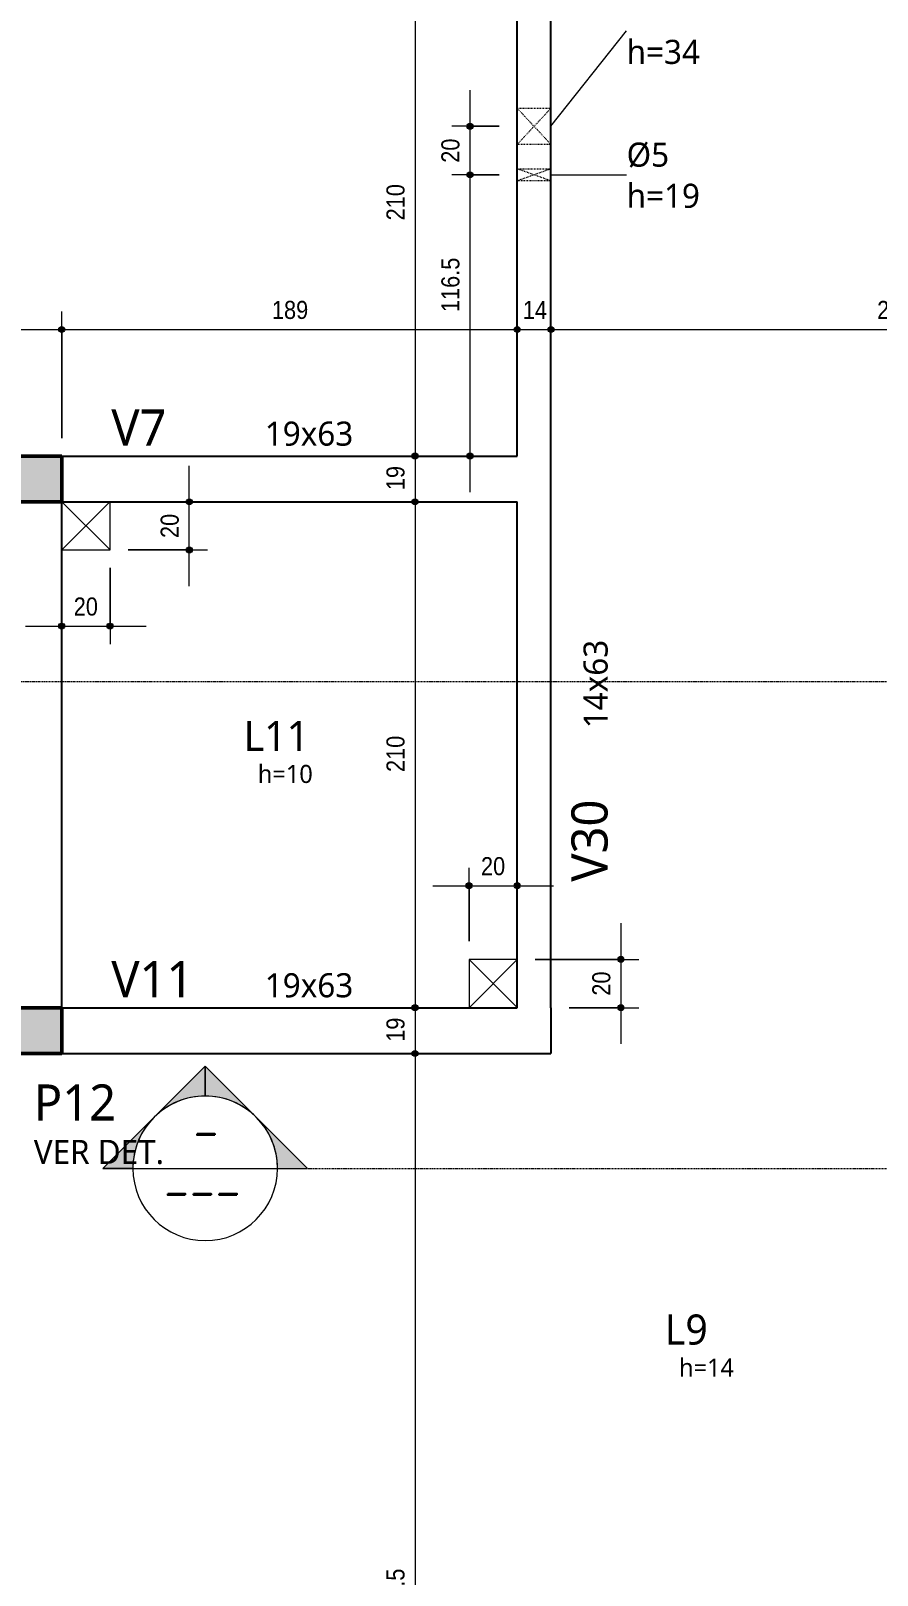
# Model space of a CAD drawing. Header units: centimetres. Extents: x -1475 to 26035, y -1239 to 84208.
# Drawn here: x 4783 to 5134, y -451 to 190 of the extents above; entities that cross this region are included whole.
import ezdxf

# ---------------------------------------------------------------- set-up
doc = ezdxf.new("R2010")
doc.units = ezdxf.units.CM
doc.linetypes.add('Centro de 6 mm', pattern=[1.32, 0.6, -0.24, 0.24, -0.24])
doc.linetypes.add('Traço', pattern=[0.635, 0.3175, -0.3175])
for name, color, linetype, lineweight in [('A-ANNO-DIMS', 7, 'Continuous', 9), ('A-ANNO-DIMS-50', 7, 'Continuous', 9), ('A-FLOR', 7, 'Continuous', 9), ('A-FLOR-IDEN', 7, 'Continuous', 9), ('A-GENM', 7, 'Continuous', 18), ('A-GENM-HDLN', 7, 'Traço', 18), ('A-GENM-IDEN', 7, 'Continuous', 9), ('G-ANNO-SYMB', 7, 'Continuous', 9), ('S-BEAM', 7, 'Continuous', 9), ('S-BEAM-IDEN', 7, 'Continuous', 9), ('S-COLS', 7, 'Continuous', 9), ('S-COLS-IDEN', 7, 'Continuous', 9)]:
    doc.layers.add(name, color=color, linetype=linetype, lineweight=lineweight)
doc.styles.add('Fira Sans', font='', dxfattribs={"width": 0.9, "height": 7.5})
doc.styles.add('Gadugi', font='gadugi.ttf', dxfattribs={"height": 15})
doc.styles.add('Gadugi_1', font='gadugi.ttf', dxfattribs={"height": 10})
doc.styles.add('Gadugi_2', font='gadugi.ttf', dxfattribs={"height": 0.2})
doc.styles.add('Gadugi_3', font='gadugi.ttf', dxfattribs={"height": 7.5})
doc.styles.add('Gadugi_4', font='gadugi.ttf', dxfattribs={"height": 12.5})
doc.styles.add('RomanD', font='romand__.ttf', dxfattribs={"height": 10})
doc.styles.get('Fira Sans').set_extended_font_data('Fira Sans')
doc.dimstyles.new('PED_R80_1_5mm_ACIMA_As_ESQ__R00', dxfattribs={"dimscale": 30.48, "dimtxt": 10.229846, "dimasz": 0.328084, "dimexe": 0.246063, "dimexo": 0.246063, "dimgap": 0.049213, "dimtad": 1, "dimdec": 1, "dimrnd": 0.5, "dimdsep": 46, "dimtxsty": 'Fira Sans', "dimblk1": 'DOTSMALL', "dimblk2": 'DOTSMALL', "dimsah": 1, "dimcen": 0.09, "dimdle": 0.492126, "dimazin": 0, "dimtfac": 1, "dimtdec": 4, "dimtix": 1, "dimtmove": 0, "dimatfit": 3, "dimfxl": 1, "dimtvp": 1, "dimtolj": 1, "dimtzin": 0, "dimarcsym": 2})
doc.dimstyles.new('PED_R80_1_5mm_ACIMA_As_ESQ__R00_2', dxfattribs={"dimscale": 30.48, "dimtxt": 10.229846, "dimasz": 0.328084, "dimexe": 0.246063, "dimexo": 0.246063, "dimgap": 0.049213, "dimtad": 1, "dimdec": 1, "dimrnd": 0.5, "dimdsep": 46, "dimtxsty": 'Fira Sans', "dimblk1": 'DOTSMALL', "dimblk2": 'DOTSMALL', "dimsah": 1, "dimcen": 0.09, "dimdle": 0.492126, "dimazin": 0, "dimtfac": 1, "dimtdec": 4, "dimtix": 1, "dimtmove": 2, "dimatfit": 3, "dimfxl": 1, "dimtvp": 1, "dimtolj": 1, "dimtzin": 0, "dimarcsym": 2})

# ---------------------------------------------------------------- blocks, each defined once
blk = doc.blocks.new('PED_FURO_CIRCULAR_R04_2020 _INSTÂNCIA_ - FURO CIRC-3758312-PL200 - FORMA DO DUPLEX INFERIOR')
at = {"layer": 'A-GENM-HDLN'}
for p, q in [((7.5, -7), (-7.5, 7)), ((-7.5, -7), (7.5, 7)), ((-7.5, -7), (-7.5, 7)), ((7.5, 7), (7.5, -7))]:
    blk.add_line(p, q, dxfattribs=at)
blk = doc.blocks.new('PED_FURO_CIRCULAR_R04_2020 _INSTÂNCIA_ - FURO CIRC-3747796-PL200 - FORMA DO DUPLEX INFERIOR')
at = {"layer": 'A-GENM-HDLN'}
for p, q in [((2.5, -7), (-2.5, 7)), ((-2.5, -7), (2.5, 7)), ((-2.5, -7), (-2.5, 7)), ((2.5, 7), (2.5, -7))]:
    blk.add_line(p, q, dxfattribs=at)
blk = doc.blocks.new('PED_TAG_PILAR_R03 - PILAR VER DET_-2523782-PL200 - FORMA DO DUPLEX INFERIOR')
at = {"layer": 'S-COLS-IDEN', "insert": (0.115, -0.625), "char_height": 0.2, "width": 1.37089, "attachment_point": 1, "style": 'Gadugi_2'}
blk.add_mtext('VER DET.', dxfattribs=at)
blk = doc.blocks.new('DIMBLOCK48-PL200 - FORMA DO DUPLEX INFERIOR')
at = {"layer": 'A-ANNO-DIMS-50', "true_color": 0x000032}
h = blk.add_hatch(color=178, dxfattribs=at)
edge = h.paths.add_edge_path(flags=0)
edge.add_arc((4941.96, 223.75), 1.25, 0, 360)
h = blk.add_hatch(color=178, dxfattribs=at)
edge = h.paths.add_edge_path(flags=0)
edge.add_arc((4941.96, 13.75), 1.25, 0, 360)
at = {"layer": 'A-ANNO-DIMS-50', "color": 178, "true_color": 0x000032}
for p, q in [((4936.23, 223.75), (4949.46, 223.75)), ((4941.96, 223.75), (4936.23, 223.75)), ((4941.96, 223.75), (4941.96, 13.75)), ((4936.23, 13.75), (4949.46, 13.75)), ((4941.96, 13.75), (4936.23, 13.75))]:
    blk.add_line(p, q, dxfattribs=at)
for centre in [(4941.96, 223.75), (4941.96, 13.75)]:
    blk.add_circle(centre, 1.25, dxfattribs=at)
at = {"layer": 'A-ANNO-DIMS-50', "color": 0, "insert": (4930.07, 111.6), "char_height": 7.5, "width": 17.1547, "attachment_point": 1, "rotation": 90, "line_spacing_factor": 1.049215, "style": 'Fira Sans'}
blk.add_mtext('210', dxfattribs=at)
blk = doc.blocks.new('_DotSmall')
at = {"color": 0, "linetype": 'ByBlock', "const_width": 0.5}
blk.add_lwpolyline([(-0.0625, 0, 1), (0.0625, 0, 1)], format="xyb", close=True, dxfattribs=at)
blk = doc.blocks.new('DIMBLOCK49-PL200 - FORMA DO DUPLEX INFERIOR')
at = {"layer": 'A-ANNO-DIMS-50', "true_color": 0x000032}
h = blk.add_hatch(color=178, dxfattribs=at)
edge = h.paths.add_edge_path(flags=0)
edge.add_arc((4941.96, 13.75), 1.25, 0, 360)
h = blk.add_hatch(color=178, dxfattribs=at)
edge = h.paths.add_edge_path(flags=0)
edge.add_arc((4941.96, -5.25), 1.25, 0, 360)
at = {"layer": 'A-ANNO-DIMS-50', "color": 178, "true_color": 0x000032}
for p, q in [((4936.23, 13.75), (4949.46, 13.75)), ((4941.96, 13.75), (4936.23, 13.75)), ((4941.96, 13.75), (4941.96, -5.25)), ((4936.23, -5.25), (4949.46, -5.25)), ((4941.96, -5.25), (4936.23, -5.25))]:
    blk.add_line(p, q, dxfattribs=at)
for centre in [(4941.96, 13.75), (4941.96, -5.25)]:
    blk.add_circle(centre, 1.25, dxfattribs=at)
at = {"layer": 'A-ANNO-DIMS-50', "color": 0, "insert": (4930.07, -0.41), "char_height": 7.5, "width": 11.1741, "attachment_point": 1, "rotation": 90, "line_spacing_factor": 1.049215, "style": 'Fira Sans'}
blk.add_mtext('19', dxfattribs=at)
blk = doc.blocks.new('DIMBLOCK50-PL200 - FORMA DO DUPLEX INFERIOR')
at = {"layer": 'A-ANNO-DIMS-50', "true_color": 0x000032}
h = blk.add_hatch(color=178, dxfattribs=at)
edge = h.paths.add_edge_path(flags=0)
edge.add_arc((4941.96, -5.25), 1.25, 0, 360)
h = blk.add_hatch(color=178, dxfattribs=at)
edge = h.paths.add_edge_path(flags=0)
edge.add_arc((4941.96, -215.25), 1.25, 0, 360)
at = {"layer": 'A-ANNO-DIMS-50', "color": 178, "true_color": 0x000032}
for p, q in [((4936.23, -5.25), (4949.46, -5.25)), ((4941.96, -5.25), (4936.23, -5.25)), ((4941.96, -5.25), (4941.96, -215.25)), ((4936.23, -215.25), (4949.46, -215.25)), ((4941.96, -215.25), (4936.23, -215.25))]:
    blk.add_line(p, q, dxfattribs=at)
for centre in [(4941.96, -5.25), (4941.96, -215.25)]:
    blk.add_circle(centre, 1.25, dxfattribs=at)
at = {"layer": 'A-ANNO-DIMS-50', "color": 0, "insert": (4930.07, -117.4), "char_height": 7.5, "width": 17.1547, "attachment_point": 1, "rotation": 90, "line_spacing_factor": 1.049215, "style": 'Fira Sans'}
blk.add_mtext('210', dxfattribs=at)
blk = doc.blocks.new('DIMBLOCK51-PL200 - FORMA DO DUPLEX INFERIOR')
at = {"layer": 'A-ANNO-DIMS-50', "true_color": 0x000032}
h = blk.add_hatch(color=178, dxfattribs=at)
edge = h.paths.add_edge_path(flags=0)
edge.add_arc((4941.96, -215.25), 1.25, 0, 360)
h = blk.add_hatch(color=178, dxfattribs=at)
edge = h.paths.add_edge_path(flags=0)
edge.add_arc((4941.96, -234.25), 1.25, 0, 360)
at = {"layer": 'A-ANNO-DIMS-50', "color": 178, "true_color": 0x000032}
for p, q in [((4936.23, -215.25), (4949.46, -215.25)), ((4941.96, -215.25), (4936.23, -215.25)), ((4941.96, -215.25), (4941.96, -234.25)), ((4936.23, -234.25), (4949.46, -234.25)), ((4941.96, -234.25), (4936.23, -234.25))]:
    blk.add_line(p, q, dxfattribs=at)
for centre in [(4941.96, -215.25), (4941.96, -234.25)]:
    blk.add_circle(centre, 1.25, dxfattribs=at)
at = {"layer": 'A-ANNO-DIMS-50', "color": 0, "insert": (4930.07, -229.41), "char_height": 7.5, "width": 11.1741, "attachment_point": 1, "rotation": 90, "line_spacing_factor": 1.049215, "style": 'Fira Sans'}
blk.add_mtext('19', dxfattribs=at)
blk = doc.blocks.new('DIMBLOCK52-PL200 - FORMA DO DUPLEX INFERIOR')
at = {"layer": 'A-ANNO-DIMS-50', "true_color": 0x000032}
h = blk.add_hatch(color=178, dxfattribs=at)
edge = h.paths.add_edge_path(flags=0)
edge.add_arc((4941.96, -234.25), 1.25, 0, 360)
h = blk.add_hatch(color=178, dxfattribs=at)
edge = h.paths.add_edge_path(flags=0)
edge.add_arc((4941.96, -685.75), 1.25, 0, 360)
at = {"layer": 'A-ANNO-DIMS-50', "color": 178, "true_color": 0x000032}
for p, q in [((4936.23, -234.25), (4949.46, -234.25)), ((4941.96, -234.25), (4936.23, -234.25)), ((4941.96, -234.25), (4941.96, -685.75)), ((4936.23, -685.75), (4949.46, -685.75)), ((4941.96, -685.75), (4936.23, -685.75))]:
    blk.add_line(p, q, dxfattribs=at)
for centre in [(4941.96, -234.25), (4941.96, -685.75)]:
    blk.add_circle(centre, 1.25, dxfattribs=at)
at = {"layer": 'A-ANNO-DIMS-50', "color": 0, "insert": (4930.07, -470.69), "char_height": 7.5, "width": 25.6533, "attachment_point": 1, "rotation": 90, "line_spacing_factor": 1.049215, "style": 'Fira Sans'}
blk.add_mtext('451.5', dxfattribs=at)
blk = doc.blocks.new('DIMBLOCK122-PL200 - FORMA DO DUPLEX INFERIOR')
at = {"layer": 'A-ANNO-DIMS-50', "true_color": 0x000032}
h = blk.add_hatch(color=178, dxfattribs=at)
edge = h.paths.add_edge_path(flags=0)
edge.add_arc((4579.33, 66.3), 1.25, 0, 360)
h = blk.add_hatch(color=178, dxfattribs=at)
edge = h.paths.add_edge_path(flags=0)
edge.add_arc((4795.33, 66.3), 1.25, 0, 360)
at = {"layer": 'A-ANNO-DIMS-50', "color": 178, "true_color": 0x000032}
for p, q in [((4579.33, 60.56), (4579.33, 73.8)), ((4795.33, 21.25), (4795.33, 73.8)), ((4579.33, 66.3), (4795.33, 66.3)), ((4579.33, 66.3), (4579.33, 60.56)), ((4795.33, 66.3), (4795.33, 21.25))]:
    blk.add_line(p, q, dxfattribs=at)
for centre in [(4579.33, 66.3), (4795.33, 66.3)]:
    blk.add_circle(centre, 1.25, dxfattribs=at)
at = {"layer": 'A-ANNO-DIMS-50', "color": 0, "insert": (4680.31, 78.18), "char_height": 7.5, "width": 16.8399, "attachment_point": 1, "line_spacing_factor": 1.049215, "style": 'Fira Sans'}
blk.add_mtext('216', dxfattribs=at)
blk = doc.blocks.new('DIMBLOCK123-PL200 - FORMA DO DUPLEX INFERIOR')
at = {"layer": 'A-ANNO-DIMS-50', "true_color": 0x000032}
h = blk.add_hatch(color=178, dxfattribs=at)
edge = h.paths.add_edge_path(flags=0)
edge.add_arc((4795.33, 66.3), 1.25, 0, 360)
h = blk.add_hatch(color=178, dxfattribs=at)
edge = h.paths.add_edge_path(flags=0)
edge.add_arc((4984.33, 66.3), 1.25, 0, 360)
at = {"layer": 'A-ANNO-DIMS-50', "color": 178, "true_color": 0x000032}
for p, q in [((4795.33, 21.25), (4795.33, 73.8)), ((4984.33, 60.56), (4984.33, 73.8)), ((4795.33, 66.3), (4984.33, 66.3)), ((4795.33, 66.3), (4795.33, 21.25)), ((4984.33, 66.3), (4984.33, 60.56))]:
    blk.add_line(p, q, dxfattribs=at)
for centre in [(4795.33, 66.3), (4984.33, 66.3)]:
    blk.add_circle(centre, 1.25, dxfattribs=at)
at = {"layer": 'A-ANNO-DIMS-50', "color": 0, "insert": (4882.55, 78.18), "char_height": 7.5, "width": 17.4694, "attachment_point": 1, "line_spacing_factor": 1.049215, "style": 'Fira Sans'}
blk.add_mtext('189', dxfattribs=at)
blk = doc.blocks.new('DIMBLOCK124-PL200 - FORMA DO DUPLEX INFERIOR')
at = {"layer": 'A-ANNO-DIMS-50', "true_color": 0x000032}
h = blk.add_hatch(color=178, dxfattribs=at)
edge = h.paths.add_edge_path(flags=0)
edge.add_arc((4984.33, 66.3), 1.25, 0, 360)
h = blk.add_hatch(color=178, dxfattribs=at)
edge = h.paths.add_edge_path(flags=0)
edge.add_arc((4998.33, 66.3), 1.25, 0, 360)
at = {"layer": 'A-ANNO-DIMS-50', "color": 178, "true_color": 0x000032}
for p, q in [((4984.33, 60.56), (4984.33, 73.8)), ((4998.33, 60.56), (4998.33, 73.8)), ((4984.33, 66.3), (4998.33, 66.3)), ((4984.33, 66.3), (4984.33, 60.56)), ((4998.33, 66.3), (4998.33, 60.56))]:
    blk.add_line(p, q, dxfattribs=at)
for centre in [(4984.33, 66.3), (4998.33, 66.3)]:
    blk.add_circle(centre, 1.25, dxfattribs=at)
at = {"layer": 'A-ANNO-DIMS-50', "color": 0, "insert": (4986.67, 78.18), "char_height": 7.5, "width": 11.1741, "attachment_point": 1, "line_spacing_factor": 1.049215, "style": 'Fira Sans'}
blk.add_mtext('14', dxfattribs=at)
blk = doc.blocks.new('DIMBLOCK125-PL200 - FORMA DO DUPLEX INFERIOR')
at = {"layer": 'A-ANNO-DIMS-50', "true_color": 0x000032}
h = blk.add_hatch(color=178, dxfattribs=at)
edge = h.paths.add_edge_path(flags=0)
edge.add_arc((4998.33, 66.3), 1.25, 0, 360)
h = blk.add_hatch(color=178, dxfattribs=at)
edge = h.paths.add_edge_path(flags=0)
edge.add_arc((5290.83, 66.3), 1.25, 0, 360)
at = {"layer": 'A-ANNO-DIMS-50', "color": 178, "true_color": 0x000032}
for p, q in [((4998.33, 60.56), (4998.33, 73.8)), ((5290.83, 60.56), (5290.83, 73.8)), ((4998.33, 66.3), (5290.83, 66.3)), ((4998.33, 66.3), (4998.33, 60.56)), ((5290.83, 66.3), (5290.83, 60.56))]:
    blk.add_line(p, q, dxfattribs=at)
for centre in [(4998.33, 66.3), (5290.83, 66.3)]:
    blk.add_circle(centre, 1.25, dxfattribs=at)
at = {"layer": 'A-ANNO-DIMS-50', "color": 0, "insert": (5133.69, 78.18), "char_height": 7.5, "width": 26.1255, "attachment_point": 1, "line_spacing_factor": 1.049215, "style": 'Fira Sans'}
blk.add_mtext('292.5', dxfattribs=at)
blk = doc.blocks.new('DIMBLOCK189-PL200 - FORMA DO DUPLEX INFERIOR')
at = {"layer": 'A-ANNO-DIMS-50', "true_color": 0x000032}
h = blk.add_hatch(color=178, dxfattribs=at)
edge = h.paths.add_edge_path(flags=0)
edge.add_arc((4964.74, 150.64), 1.25, 0, 360)
h = blk.add_hatch(color=178, dxfattribs=at)
edge = h.paths.add_edge_path(flags=0)
edge.add_arc((4964.74, 130.49), 1.25, 0, 360)
at = {"layer": 'A-ANNO-DIMS-50', "color": 178, "true_color": 0x000032}
for p, q in [((4964.74, 165.64), (4964.74, 130.49)), ((4976.83, 150.64), (4957.24, 150.64)), ((4964.74, 150.64), (4976.83, 150.64)), ((4976.83, 130.49), (4957.24, 130.49)), ((4964.74, 130.49), (4976.83, 130.49))]:
    blk.add_line(p, q, dxfattribs=at)
for centre in [(4964.74, 150.64), (4964.74, 130.49)]:
    blk.add_circle(centre, 1.25, dxfattribs=at)
at = {"layer": 'A-ANNO-DIMS-50', "color": 0, "insert": (4952.85, 135.51), "char_height": 7.5, "width": 12.1184, "attachment_point": 1, "rotation": 90, "line_spacing_factor": 1.049215, "style": 'Fira Sans'}
blk.add_mtext('20', dxfattribs=at)
blk = doc.blocks.new('DIMBLOCK190-PL200 - FORMA DO DUPLEX INFERIOR')
at = {"layer": 'A-ANNO-DIMS-50', "true_color": 0x000032}
h = blk.add_hatch(color=178, dxfattribs=at)
edge = h.paths.add_edge_path(flags=0)
edge.add_arc((4964.74, 130.49), 1.25, 0, 360)
h = blk.add_hatch(color=178, dxfattribs=at)
edge = h.paths.add_edge_path(flags=0)
edge.add_arc((4964.74, 13.75), 1.25, 0, 360)
at = {"layer": 'A-ANNO-DIMS-50', "color": 178, "true_color": 0x000032}
for p, q in [((4976.83, 130.49), (4957.24, 130.49)), ((4964.74, 130.49), (4964.74, -1.25)), ((4964.74, 130.49), (4976.83, 130.49)), ((4959.01, 13.75), (4972.24, 13.75)), ((4964.74, 13.75), (4959.01, 13.75))]:
    blk.add_line(p, q, dxfattribs=at)
for centre in [(4964.74, 130.49), (4964.74, 13.75)]:
    blk.add_circle(centre, 1.25, dxfattribs=at)
at = {"layer": 'A-ANNO-DIMS-50', "color": 0, "insert": (4952.85, 73.52), "char_height": 7.5, "width": 24.8664, "attachment_point": 1, "rotation": 90, "line_spacing_factor": 1.049215, "style": 'Fira Sans'}
blk.add_mtext('116.5', dxfattribs=at)
blk = doc.blocks.new('DIMBLOCK191-PL200 - FORMA DO DUPLEX INFERIOR')
at = {"layer": 'A-ANNO-DIMS-50', "true_color": 0x000032}
h = blk.add_hatch(color=178, dxfattribs=at)
edge = h.paths.add_edge_path(flags=0)
edge.add_arc((4848.25, -5.25), 1.25, 0, 360)
h = blk.add_hatch(color=178, dxfattribs=at)
edge = h.paths.add_edge_path(flags=0)
edge.add_arc((4848.25, -25.2), 1.25, 0, 360)
at = {"layer": 'A-ANNO-DIMS-50', "color": 178, "true_color": 0x000032}
for p, q in [((4848.25, -40.2), (4848.25, 9.75)), ((4853.98, -5.25), (4840.75, -5.25)), ((4848.25, -5.25), (4853.98, -5.25)), ((4822.88, -25.2), (4855.75, -25.2)), ((4848.25, -25.2), (4822.88, -25.2))]:
    blk.add_line(p, q, dxfattribs=at)
for centre in [(4848.25, -5.25), (4848.25, -25.2)]:
    blk.add_circle(centre, 1.25, dxfattribs=at)
at = {"layer": 'A-ANNO-DIMS-50', "color": 0, "insert": (4836.37, -20.27), "char_height": 7.5, "width": 12.1184, "attachment_point": 1, "rotation": 90, "line_spacing_factor": 1.049215, "style": 'Fira Sans'}
blk.add_mtext('20', dxfattribs=at)
blk = doc.blocks.new('DIMBLOCK192-PL200 - FORMA DO DUPLEX INFERIOR')
at = {"layer": 'A-ANNO-DIMS-50', "true_color": 0x000032}
h = blk.add_hatch(color=178, dxfattribs=at)
edge = h.paths.add_edge_path(flags=0)
edge.add_arc((4795.33, -56.84), 1.25, 0, 360)
h = blk.add_hatch(color=178, dxfattribs=at)
edge = h.paths.add_edge_path(flags=0)
edge.add_arc((4815.38, -56.84), 1.25, 0, 360)
at = {"layer": 'A-ANNO-DIMS-50', "color": 178, "true_color": 0x000032}
for p, q in [((4815.38, -32.7), (4815.38, -64.34)), ((4815.38, -56.84), (4815.38, -32.7)), ((4795.33, -62.57), (4795.33, -49.34)), ((4780.33, -56.84), (4830.38, -56.84)), ((4795.33, -56.84), (4795.33, -62.57))]:
    blk.add_line(p, q, dxfattribs=at)
for centre in [(4795.33, -56.84), (4815.38, -56.84)]:
    blk.add_circle(centre, 1.25, dxfattribs=at)
at = {"layer": 'A-ANNO-DIMS-50', "color": 0, "insert": (4800.31, -44.95), "char_height": 7.5, "width": 12.1184, "attachment_point": 1, "line_spacing_factor": 1.049215, "style": 'Fira Sans'}
blk.add_mtext('20', dxfattribs=at)
blk = doc.blocks.new('DIMBLOCK193-PL200 - FORMA DO DUPLEX INFERIOR')
at = {"layer": 'A-ANNO-DIMS-50', "true_color": 0x000032}
h = blk.add_hatch(color=178, dxfattribs=at)
edge = h.paths.add_edge_path(flags=0)
edge.add_arc((4964.37, -164.62), 1.25, 0, 360)
h = blk.add_hatch(color=178, dxfattribs=at)
edge = h.paths.add_edge_path(flags=0)
edge.add_arc((4984.33, -164.62), 1.25, 0, 360)
at = {"layer": 'A-ANNO-DIMS-50', "color": 178, "true_color": 0x000032}
for p, q in [((4964.37, -187.68), (4964.37, -157.12)), ((4984.33, -170.35), (4984.33, -157.12)), ((4949.37, -164.62), (4999.33, -164.62)), ((4964.37, -164.62), (4964.37, -187.68)), ((4984.33, -164.62), (4984.33, -170.35))]:
    blk.add_line(p, q, dxfattribs=at)
for centre in [(4964.37, -164.62), (4984.33, -164.62)]:
    blk.add_circle(centre, 1.25, dxfattribs=at)
at = {"layer": 'A-ANNO-DIMS-50', "color": 0, "insert": (4969.3, -152.73), "char_height": 7.5, "width": 12.1184, "attachment_point": 1, "line_spacing_factor": 1.049215, "style": 'Fira Sans'}
blk.add_mtext('20', dxfattribs=at)
blk = doc.blocks.new('DIMBLOCK194-PL200 - FORMA DO DUPLEX INFERIOR')
at = {"layer": 'A-ANNO-DIMS-50', "true_color": 0x000032}
h = blk.add_hatch(color=178, dxfattribs=at)
edge = h.paths.add_edge_path(flags=0)
edge.add_arc((5027.36, -195.18), 1.25, 0, 360)
h = blk.add_hatch(color=178, dxfattribs=at)
edge = h.paths.add_edge_path(flags=0)
edge.add_arc((5027.36, -215.25), 1.25, 0, 360)
at = {"layer": 'A-ANNO-DIMS-50', "color": 178, "true_color": 0x000032}
for p, q in [((5027.36, -180.18), (5027.36, -230.25)), ((4991.83, -195.18), (5034.86, -195.18)), ((5027.36, -195.18), (4991.83, -195.18)), ((5005.83, -215.25), (5034.86, -215.25)), ((5027.36, -215.25), (5005.83, -215.25))]:
    blk.add_line(p, q, dxfattribs=at)
for centre in [(5027.36, -195.18), (5027.36, -215.25)]:
    blk.add_circle(centre, 1.25, dxfattribs=at)
at = {"layer": 'A-ANNO-DIMS-50', "color": 0, "insert": (5015.48, -210.26), "char_height": 7.5, "width": 12.1184, "attachment_point": 1, "rotation": 90, "line_spacing_factor": 1.049215, "style": 'Fira Sans'}
blk.add_mtext('20', dxfattribs=at)
blk = doc.blocks.new('Corte - M_Cabeça do corte - Preenchida-2060824-PL200 - FORMA DO DUPLEX INFERIOR')
at = {"layer": 'G-ANNO-SYMB'}
h = blk.add_hatch(color=256, dxfattribs=at)
edge = h.paths.add_edge_path(flags=0)
edge.add_line((-0.6, 0.849), (-0.6, 0.6))
edge.add_arc((-0.6, 0), 0.6, 90, 135)
edge.add_line((-1.024, 0.424), (-0.6, 0.849))
h = blk.add_hatch(color=256, dxfattribs=at)
edge = h.paths.add_edge_path(flags=0)
edge.add_line((-0.6, 0.849), (-0.176, 0.424))
edge.add_arc((-0.6, 0), 0.6, 45, 90)
edge.add_line((-0.6, 0.6), (-0.6, 0.849))
h = blk.add_hatch(color=256, dxfattribs=at)
edge = h.paths.add_edge_path(flags=0)
edge.add_line((-1.449, 0), (-1.024, 0.424))
edge.add_arc((-0.6, 0), 0.6, 135, 180)
edge.add_line((-1.2, 0), (-1.449, 0))
h = blk.add_hatch(color=256, dxfattribs=at)
edge = h.paths.add_edge_path(flags=0)
edge.add_line((0.249, 0), (0, 0))
edge.add_arc((-0.6, 0), 0.6, 360, 405)
edge.add_line((-0.176, 0.424), (0.249, 0))
for p, q in [((-0.6, 0.849), (-1.449, 0)), ((-0.6, 0.849), (-1.024, 0.424)), ((-0.6, 0.849), (0.249, 0)), ((-0.6, 0.6), (-0.6, 0.849)), ((-0.6, 0.849), (-0.6, 0.6)), ((-0.176, 0.424), (-0.6, 0.849)), ((-1.024, 0.424), (-1.449, 0)), ((0.249, 0), (-0.176, 0.424)), ((-1.449, 0), (-1.2, 0)), ((0, 0), (0.249, 0)), ((-1.2, 0), (-1.449, 0)), ((0, 0), (0.249, 0))]:
    blk.add_line(p, q, dxfattribs=at)
for start, end in [(360, 180), (90, 135), (45, 90), (135, 180), (360, 45), (180, 360)]:
    blk.add_arc((-0.6, 0), 0.6, start, end, dxfattribs=at)

msp = doc.modelspace()

# ---------------------------------------------------------------- hatches: boundary and pattern name
at = {"layer": 'S-COLS', "true_color": 0x808080}
msp.add_hatch(color=8, dxfattribs=at).paths.add_polyline_path([(4795.33, -234.25), (4795.33, -215.25), (4579.33, -215.25), (4579.33, -5.25), (4795.33, -5.25), (4795.33, 13.75), (4560.33, 13.75), (4560.33, -234.25), (4707.83, -234.25)], flags=0)

# ---------------------------------------------------------------- linework, layer by layer
at = {"linetype": 'Traço', "lineweight": 18}
for p, q in [((4795.38, -5.2), (4795.43, -5.25)), ((4815.33, -5.25), (4815.38, -5.2)), ((4984.33, -195.22), (4984.37, -195.18)), ((4984.33, -215.21), (4984.37, -215.25))]:
    msp.add_line(p, q, dxfattribs=at)
at = {"lineweight": 18}
for p, q in [((4795.38, -25.2), (4815.33, -5.25)), ((4795.43, -5.25), (4815.38, -25.2)), ((4964.37, -195.18), (4984.33, -215.21)), ((4964.37, -215.25), (4984.33, -195.22))]:
    msp.add_line(p, q, dxfattribs=at)
at = {"layer": 'A-FLOR', "lineweight": 18}
for p, q in [((4795.38, -5.25), (4795.38, -25.2)), ((4815.38, -25.2), (4815.38, -5.25)), ((4795.38, -25.2), (4815.38, -25.2)), ((4984.33, -195.18), (4964.37, -195.18)), ((4964.37, -195.18), (4964.37, -215.25))]:
    msp.add_line(p, q, dxfattribs=at)
at = {"layer": 'A-GENM-IDEN'}
for p, q in [((4998.33, 150.64), (5029.75, 190.22)), ((4998.33, 130.49), (5029.75, 130.49))]:
    msp.add_line(p, q, dxfattribs=at)
at = {"layer": 'G-ANNO-SYMB', "linetype": 'Centro de 6 mm'}
for p, q in [((2514.17, -79.8), (6018.19, -79.8)), ((4884.86, -281.93), (5301.41, -281.93))]:
    msp.add_line(p, q, dxfattribs=at)
at = {"layer": 'G-ANNO-SYMB'}
msp.add_line((4824.86, -281.93), (4884.86, -281.93), dxfattribs=at)
at = {"layer": 'S-BEAM', "lineweight": 25}
for p, q in [((4984.33, 13.75), (4984.33, 390.25)), ((4998.33, -215.25), (4998.33, 390.25)), ((4795.33, 13.75), (4984.33, 13.75)), ((4795.33, -5.25), (4984.33, -5.25)), ((4795.33, -215.25), (4795.33, -5.25)), ((4984.33, -215.25), (4984.33, -5.25)), ((4795.33, -215.25), (4984.33, -215.25)), ((4998.33, -215.25), (4998.33, -234.25)), ((4795.33, -234.25), (4998.33, -234.25))]:
    msp.add_line(p, q, dxfattribs=at)
at = {"layer": 'S-COLS', "lineweight": 50}
for p, q in [((4560.33, 13.75), (4795.33, 13.75)), ((4795.33, 13.75), (4795.33, -5.25)), ((4795.33, -5.25), (4579.33, -5.25)), ((4579.33, -215.25), (4795.33, -215.25)), ((4795.33, -215.25), (4795.33, -234.25)), ((4795.33, -234.25), (4560.33, -234.25))]:
    msp.add_line(p, q, dxfattribs=at)

# ---------------------------------------------------------------- block references
at = {"layer": 'A-GENM', "linetype": 'Traço'}
for name, p, rotation in [('PED_FURO_CIRCULAR_R04_2020 _INSTÂNCIA_ - FURO CIRC-3758312-PL200 - FORMA DO DUPLEX INFERIOR', (4991.33, 150.64), 89.99999999999953), ('PED_FURO_CIRCULAR_R04_2020 _INSTÂNCIA_ - FURO CIRC-3747796-PL200 - FORMA DO DUPLEX INFERIOR', (4991.33, 130.49), 89.99999999999959)]:
    msp.add_blockref(name, p, dxfattribs=dict(at, rotation=rotation))
at = {"layer": 'G-ANNO-SYMB', "xscale": 49.99999999999998, "yscale": 49.99999999999998, "zscale": 49.99999999999998}
msp.add_blockref('Corte - M_Cabeça do corte - Preenchida-2060824-PL200 - FORMA DO DUPLEX INFERIOR', (4884.86, -281.93), dxfattribs=at)
at = {"layer": 'S-COLS-IDEN', "xscale": 49.99999999999998, "yscale": 49.99999999999998, "zscale": 49.99999999999998}
msp.add_blockref('PED_TAG_PILAR_R03 - PILAR VER DET_-2523782-PL200 - FORMA DO DUPLEX INFERIOR', (4777.99, -238.85), dxfattribs=at)

# ---------------------------------------------------------------- texts
at = {"layer": 'A-FLOR-IDEN', "attachment_point": 1}
for s, insert, char_height, width, style in [('L11', (4870.81, -96.16), 12.5, 33.27, 'Gadugi_4'), ('h=10', (4876.7, -114.45), 7.5, 29.6624, 'Gadugi_3'), ('L9', (5045.59, -342.6), 12.5, 21.6456, 'Gadugi_4'), ('h=14', (5051.48, -360.88), 7.5, 29.6624, 'Gadugi_3')]:
    msp.add_mtext(s, dxfattribs=dict(at, insert=insert, char_height=char_height, width=width, style=style))
at = {"layer": 'A-GENM-IDEN', "char_height": 10, "attachment_point": 1, "style": 'Gadugi_1'}
for s, insert, width in [('h=34', (5029.75, 186.55), 39.6835), ('Ø5', (5029.75, 143.89), 22.0464), ('h=19', (5029.75, 126.82), 39.6835)]:
    msp.add_mtext(s, dxfattribs=dict(at, insert=insert, width=width))
at = {"layer": 'G-ANNO-SYMB', "char_height": 10, "attachment_point": 1, "style": 'RomanD'}
for s, insert, width in [('-', (4849.8, -262.31), 14.8312), ('---', (4837.58, -287.25), 44.4937)]:
    msp.add_mtext(s, dxfattribs=dict(at, insert=insert, width=width))
at = {"layer": 'S-BEAM-IDEN', "attachment_point": 1}
for s, insert, char_height, width, style in [('V7', (4815.89, 33.1), 15, 30.0633, 'Gadugi'), ('19x63', (4879.6, 28.07), 10, 44.8945, 'Gadugi_1'), ('V11', (4815.89, -195.9), 15, 44.0928, 'Gadugi'), ('19x63', (4879.6, -200.93), 10, 44.8945, 'Gadugi_1')]:
    msp.add_mtext(s, dxfattribs=dict(at, insert=insert, char_height=char_height, width=width, style=style))
at = {"layer": 'S-BEAM-IDEN', "attachment_point": 1, "rotation": 90}
for s, insert, char_height, width, style in [('14x63', (5011.86, -99.22), 10, 44.8945, 'Gadugi_1'), ('V30', (5006.83, -162.93), 15, 44.0928, 'Gadugi')]:
    msp.add_mtext(s, dxfattribs=dict(at, insert=insert, char_height=char_height, width=width, style=style))
at = {"layer": 'S-COLS-IDEN', "insert": (4783.73, -247.09), "char_height": 15, "width": 42.4894, "attachment_point": 1, "style": 'Gadugi'}
msp.add_mtext('P12', dxfattribs=at)

# ---------------------------------------------------------------- dimensions: what is measured, and where the dimension line sits
at = {"layer": 'A-ANNO-DIMS', "color": 178, "true_color": 0x000032}
for base, p1, p2, override, picture, middle in [((4941.96, 13.75), (4943.73, 223.75), (4943.73, 13.75), {"dimpost": '<>', "dimfxl": 210}, 'DIMBLOCK48-PL200 - FORMA DO DUPLEX INFERIOR', (4936.64, 118.75)), ((4964.7388, 130.4909), (4984.33, 150.6372), (4984.33, 130.4909), {"dimpost": '<>', "dimfxl": 20.146318}, 'DIMBLOCK189-PL200 - FORMA DO DUPLEX INFERIOR', (4959.4235, 140.564)), ((4941.96, -5.25), (4943.73, 13.75), (4943.73, -5.25), {"dimpost": '<>', "dimfxl": 19}, 'DIMBLOCK49-PL200 - FORMA DO DUPLEX INFERIOR', (4936.59, 4.25)), ((4848.2521, -5.25), (4815.3816, -25.1967), (4846.4844, -5.25), {"dimpost": '<>', "dimfxl": 36.949303}, 'DIMBLOCK191-PL200 - FORMA DO DUPLEX INFERIOR', (4842.9368, -15.2233)), ((4941.96, -215.25), (4943.73, -5.25), (4943.73, -215.25), {"dimpost": '<>', "dimfxl": 210}, 'DIMBLOCK50-PL200 - FORMA DO DUPLEX INFERIOR', (4936.64, -110.25)), ((5027.36, -215.25), (4984.33, -195.18), (4998.33, -215.25), {"dimpost": '<>', "dimfxl": 24.47095}, 'DIMBLOCK194-PL200 - FORMA DO DUPLEX INFERIOR', (5022.05, -205.21)), ((4941.96, -234.25), (4943.73, -215.25), (4943.73, -234.25), {"dimpost": '<>', "dimfxl": 19}, 'DIMBLOCK51-PL200 - FORMA DO DUPLEX INFERIOR', (4936.59, -224.75)), ((4941.96, -685.75), (4943.73, -234.25), (4943.73, -685.75), {"dimpost": '<>', "dimfxl": 451.5}, 'DIMBLOCK52-PL200 - FORMA DO DUPLEX INFERIOR', (4936.64, -460))]:
    dim = msp.add_linear_dim(base=base, p1=p1, p2=p2, angle=90, dimstyle='PED_R80_1_5mm_ACIMA_As_ESQ__R00', override=override, dxfattribs=at)
    dim.commit()
    dim.dimension.update_dxf_attribs({"geometry": picture, "text_midpoint": middle})
dim = msp.add_linear_dim(base=(4964.74, 13.75), p1=(4984.33, 130.49), p2=(4966.51, 13.75), angle=90, dimstyle='PED_R80_1_5mm_ACIMA_As_ESQ__R00_2', override={"dimpost": '<>', "dimfxl": 118.0936}, dxfattribs=at)
dim.commit()
dim.dimension.update_dxf_attribs({"geometry": 'DIMBLOCK190-PL200 - FORMA DO DUPLEX INFERIOR', "text_midpoint": (4957.85, 85.96), "dimtype": 160, "text_rotation": 90})
for base, p1, p2, override, picture, middle in [((4795.33, 66.3), (4579.33, 68.06), (4795.33, 13.75), {"dimpost": '<>', "dimfxl": 222.723951}, 'DIMBLOCK122-PL200 - FORMA DO DUPLEX INFERIOR', (4687.33, 71.61)), ((4984.33, 66.3), (4795.33, 13.75), (4984.33, 68.06), {"dimpost": '<>', "dimfxl": 196.649329}, 'DIMBLOCK123-PL200 - FORMA DO DUPLEX INFERIOR', (4889.83, 71.67)), ((4998.33, 66.3), (4984.33, 68.06), (4998.33, 68.06), {"dimpost": '<>', "dimfxl": 14}, 'DIMBLOCK124-PL200 - FORMA DO DUPLEX INFERIOR', (4991.33, 71.55)), ((5290.83, 66.3), (4998.33, 68.06), (5290.83, 68.06), {"dimpost": '<>', "dimfxl": 292.500066}, 'DIMBLOCK125-PL200 - FORMA DO DUPLEX INFERIOR', (5144.58, 71.67)), ((4815.3816, -56.8388), (4795.33, -55.071), (4815.3816, -25.1967), {"dimpost": '<>', "dimfxl": 35.979788}, 'DIMBLOCK192-PL200 - FORMA DO DUPLEX INFERIOR', (4805.3558, -51.5235)), ((4984.33, -164.62), (4964.37, -195.18), (4984.33, -162.85), {"dimpost": '<>', "dimfxl": 37.991882}, 'DIMBLOCK193-PL200 - FORMA DO DUPLEX INFERIOR', (4974.35, -159.3))]:
    dim = msp.add_linear_dim(base=base, p1=p1, p2=p2, dimstyle='PED_R80_1_5mm_ACIMA_As_ESQ__R00', override=override, dxfattribs=at)
    dim.commit()
    dim.dimension.update_dxf_attribs({"geometry": picture, "text_midpoint": middle})

doc.saveas('drawing.dxf')
